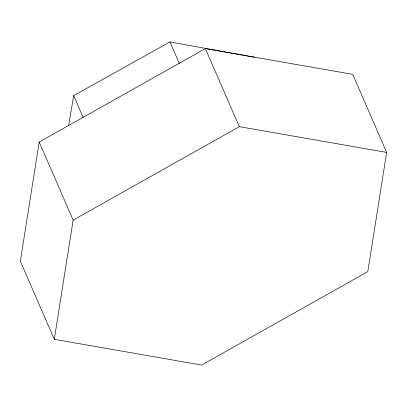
<?xml version="1.0" encoding="UTF-8"?>
<svg xmlns="http://www.w3.org/2000/svg" width="407" height="407" viewBox="0 0 407 407"><rect width="100%" height="100%" fill="white"/><g stroke="black" fill="none" stroke-linecap="round" stroke-linejoin="round"><path stroke-width="0.61" d="M39.194 142.028L20.35 261.228L54.299 339.311L201.633 365.064L367.806 271.622L386.65 152.422L352.701 74.344L205.367 48.586L39.194 142.028L73.148 220.111L54.299 339.311M68.676 125.458L73.677 95.614L169.963 41.936L254.685 57.275M73.148 220.111L239.321 126.669L386.65 152.422M205.367 48.586L239.321 126.669M169.963 41.936L179.289 63.39M73.677 95.614L83.257 117.648"/></g></svg>
